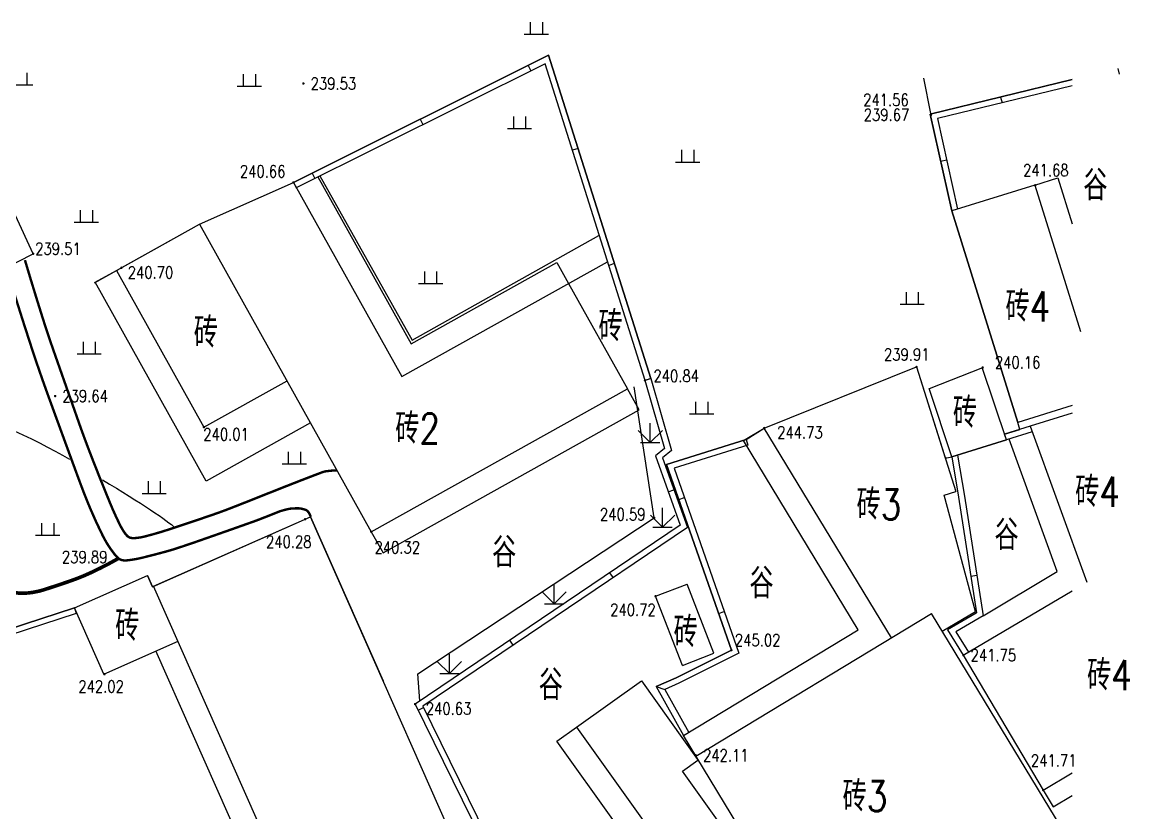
# Model space of a CAD drawing. Extents: x 453486 to 453811, y 3475287 to 3475420.
# Drawn here: x 453612.7 to 453658.57, y 3475387.17 to 3475419.94 of the extents above; entities that cross this region are included whole.
import ezdxf
from ezdxf.enums import TextEntityAlignment as Align

# ---------------------------------------------------------------- set-up
doc = ezdxf.new("R2010")
doc.units = 0
doc.header["$MEASUREMENT"] = 0
doc.layers.add('DX', color=9, linetype='Continuous')
doc.layers.add('GCD', color=9, linetype='Continuous')
doc.styles.add('HZ', font='rs.shx', dxfattribs={"width": 0.8, "bigfont": 'hztxt.shx'})

# ---------------------------------------------------------------- blocks, each defined once
blk = doc.blocks.new('GC200')
at = {"linetype": 'Continuous', "const_width": 0.2, "flags": 128}
blk.add_lwpolyline([(-0.1, 0, 1), (0.1, 0, 1)], format="xyb", close=True, dxfattribs=at)
blk = doc.blocks.new('gc124')
for p, q in [((-1, 1), (0, 0)), ((0, 0), (0, 1.6)), ((0, 0), (1, 1)), ((-0.8, 0), (0.8, 0))]:
    blk.add_line(p, q)
blk = doc.blocks.new('gc119')
for p, q in [((-0.5, 1), (-0.5, 0)), ((0.5, 1), (0.5, 0)), ((-1, 0), (1, 0))]:
    blk.add_line(p, q)

msp = doc.modelspace()

# ---------------------------------------------------------------- linework, layer by layer
at = {"layer": 'DX', "linetype": 'Continuous'}
for p, q in [((453633.6575934202, 3475418.150256309), (453633.7691936326, 3475417.926548033)), ((453633.6575934202, 3475418.150256309), (453633.7691936326, 3475417.926548033)), ((453658.075, 3475418.024), (453658.1342983383, 3475417.781134385)), ((453658.075, 3475418.024), (453658.1342983383, 3475417.781134385)), ((453653.2176876947, 3475416.838033235), (453653.276986033, 3475416.59516762)), ((453653.2176876947, 3475416.838033235), (453653.276986033, 3475416.59516762)), ((453629.1834279075, 3475415.918252061), (453629.2950281199, 3475415.694543785)), ((453629.1834279075, 3475415.918252061), (453629.2950281199, 3475415.694543785)), ((453635.7232276209, 3475414.704703887), (453635.4848138379, 3475414.629478438)), ((453635.7232276209, 3475414.704703887), (453635.4848138379, 3475414.629478438)), ((453650.7394003358, 3475414.174577983), (453650.983384735, 3475414.229090486)), ((453650.7394003358, 3475414.174577983), (453650.983384735, 3475414.229090486)), ((453624.7092623949, 3475413.686247812), (453624.8208626073, 3475413.462539536)), ((453624.7092623949, 3475413.686247812), (453624.8208626073, 3475413.462539536)), ((453623.931, 3475413.298), (453624.0426002124, 3475413.074291724)), ((453623.931, 3475413.298), (453624.0426002124, 3475413.074291724)), ((453637.227736584, 3475409.936428225), (453636.9893228009, 3475409.861202777)), ((453637.227736584, 3475409.936428225), (453636.9893228009, 3475409.861202777)), ((453638.492, 3475405.099), (453638.732245547, 3475405.168152564)), ((453638.492, 3475405.099), (453638.732245547, 3475405.168152564)), ((453638.732245547, 3475405.168152564), (453638.4938317639, 3475405.092927116)), ((453638.732245547, 3475405.168152564), (453638.4938317639, 3475405.092927116)), ((453642.6766486807, 3475402.649530466), (453642.7517001827, 3475402.411061869)), ((453642.6766486807, 3475402.649530466), (453642.7517001827, 3475402.411061869)), ((453639.4551938304, 3475400.482100618), (453639.6907181719, 3475400.565935482)), ((453639.4551938304, 3475400.482100618), (453639.6907181719, 3475400.565935482)), ((453639.8893153348, 3475400.154487194), (453640.1253209997, 3475400.236957347)), ((453639.8893153348, 3475400.154487194), (453640.1253209997, 3475400.236957347)), ((453637.0286526884, 3475397.120310085), (453637.1685102048, 3475396.913090696)), ((453637.0286526884, 3475397.120310085), (453637.1685102048, 3475396.913090696)), ((453651.9846230501, 3475396.985469163), (453652.2317161633, 3475397.023482232)), ((453651.9846230501, 3475396.985469163), (453652.2317161633, 3475397.023482232)), ((453614.8635285585, 3475395.668199344), (453614.9411353261, 3475395.430550044)), ((453614.8635285585, 3475395.668199344), (453614.9411353261, 3475395.430550044)), ((453641.5387183966, 3475395.434373897), (453641.7747240615, 3475395.51684405)), ((453641.5387183966, 3475395.434373897), (453641.7747240615, 3475395.51684405)), ((453632.8842649107, 3475394.323159758), (453633.024122427, 3475394.11594037)), ((453632.8842649107, 3475394.323159758), (453633.024122427, 3475394.11594037)), ((453651.6702394737, 3475393.705868308), (453651.8834541868, 3475393.836403691)), ((453651.6702394737, 3475393.705868308), (453651.8834541868, 3475393.836403691)), ((453638.9572927663, 3475392.406390773), (453639.309228017, 3475392.288746228)), ((453638.9572927663, 3475392.406390773), (453639.309228017, 3475392.288746228)), ((453629.093710603, 3475391.431614408), (453629.3182005035, 3475391.541633881)), ((453629.093710603, 3475391.431614408), (453629.3182005035, 3475391.541633881)), ((453640.0857520591, 3475390.384101467), (453640.304063443, 3475390.505921579)), ((453640.0857520591, 3475390.384101467), (453640.304063443, 3475390.505921579))]:
    msp.add_line(p, q, dxfattribs=at)
at = {"layer": 'DX', "linetype": 'Continuous', "flags": 128}
for points in [[(453620.0462830077, 3475411.567587454), (453623.931, 3475413.298), (453634.503, 3475418.572), (453638.732245547, 3475405.168152564), (453639.5895385037, 3475402.189798585)], [(453620.0462830077, 3475411.567587454), (453623.931, 3475413.298), (453634.503, 3475418.572), (453638.732245547, 3475405.168152564), (453639.5895385037, 3475402.189798585)], [(453638.732245547, 3475405.168152564), (453634.503, 3475418.572), (453623.931, 3475413.298)], [(453638.732245547, 3475405.168152564), (453634.503, 3475418.572), (453623.931, 3475413.298)], [(453638.4938317639, 3475405.092927116), (453634.3526658064, 3475418.217621836), (453624.0426002124, 3475413.074291724)], [(453638.4938317639, 3475405.092927116), (453634.3526658064, 3475418.217621836), (453624.0426002124, 3475413.074291724)], [(453656.1838145862, 3475417.56224607), (453650.3033003116, 3475416.126453176), (453651.198, 3475412.122)], [(453656.1838145862, 3475417.56224607), (453650.3033003116, 3475416.126453176), (453651.198, 3475412.122)], [(453656.1838145861, 3475417.304902107), (453650.6007359085, 3475415.941731418), (453651.4375285316, 3475412.196455857)], [(453656.1838145861, 3475417.304902107), (453650.6007359085, 3475415.941731418), (453651.4375285316, 3475412.196455857)], [(453603.8694904858, 3475410.874270628), (453604.1103875749, 3475410.438473856), (453606.984, 3475411.825), (453608.636, 3475408.027), (453613.1595053882, 3475410.345863923), (453610.386, 3475416.34)], [(453603.8694904858, 3475410.874270628), (453604.1103875749, 3475410.438473856), (453606.984, 3475411.825), (453608.636, 3475408.027), (453613.1595053882, 3475410.345863923), (453610.386, 3475416.34)], [(453624.9487441793, 3475413.526335168), (453628.8050965254, 3475406.615652733), (453634.8402497582, 3475409.983435516), (453635.3275414651, 3475409.110196263)], [(453624.9487441793, 3475413.526335168), (453628.8050965254, 3475406.615652733), (453634.8402497582, 3475409.983435516), (453635.3275414651, 3475409.110196263)], [(453625.02662341, 3475413.576374903), (453628.8562160067, 3475406.767084708), (453636.5781885029, 3475411.105193064)], [(453625.02662341, 3475413.576374903), (453628.8562160067, 3475406.767084708), (453636.5781885029, 3475411.105193064)], [(453654.6357453711, 3475413.190600376), (453655.5906746408, 3475413.487433814), (453656.1838145862, 3475411.579270437)], [(453654.6357453711, 3475413.190600376), (453655.5906746408, 3475413.487433814), (453656.1838145862, 3475411.579270437)], [(453623.931, 3475413.298), (453628.4191489796, 3475405.255121773)], [(453623.931, 3475413.298), (453628.4191489796, 3475405.255121773)], [(453654.6357453711, 3475413.190600376), (453651.198, 3475412.122)], [(453654.6357453711, 3475413.190600376), (453651.198, 3475412.122)], [(453654.6357453711, 3475413.190600376), (453656.5230943565, 3475407.118896319)], [(453654.6357453711, 3475413.190600376), (453656.5230943565, 3475407.118896319)], [(453651.198, 3475412.122), (453653.9256653452, 3475403.346952634)], [(453651.198, 3475412.122), (453653.9256653452, 3475403.346952634)], [(453615.6959085132, 3475409.142867156), (453620.0462830078, 3475411.567587454)], [(453615.6959085132, 3475409.142867156), (453620.0462830078, 3475411.567587454)], [(453620.0462830078, 3475411.567587454), (453627.157, 3475398.825)], [(453620.0462830078, 3475411.567587454), (453627.157, 3475398.825)], [(453628.4191489796, 3475405.255121773), (453636.942020167, 3475410.011120128)], [(453628.4191489796, 3475405.255121773), (453636.942020167, 3475410.011120128)], [(453624.6428583838, 3475403.330406339), (453620.3273441613, 3475400.922229788), (453615.7307687851, 3475409.159410902), (453616.6040080378, 3475409.646702609)], [(453624.6428583838, 3475403.330406339), (453620.3273441613, 3475400.922229788), (453615.7307687851, 3475409.159410902), (453616.6040080378, 3475409.646702609)], [(453635.327541465, 3475409.110196263), (453637.764, 3475404.744)], [(453635.327541465, 3475409.110196263), (453637.764, 3475404.744)], [(453643.432, 3475403.121), (453649.733, 3475405.651)], [(453643.432, 3475403.121), (453649.733, 3475405.651)], [(453649.733, 3475405.651), (453651.3626221393, 3475400.491535834)], [(453649.733, 3475405.651), (453651.3626221393, 3475400.491535834)], [(453638.492, 3475405.099), (453639.304, 3475402.278), (453638.927, 3475401.966), (453639.95, 3475399.092), (453628.971, 3475391.682), (453631.69, 3475386.134)], [(453638.492, 3475405.099), (453639.304, 3475402.278), (453638.927, 3475401.966), (453639.95, 3475399.092), (453628.971, 3475391.682), (453631.69, 3475386.134)], [(453629.1676571562, 3475391.814728803), (453629.081, 3475392.935), (453638.874, 3475399.399), (453638.0459493225, 3475404.824990097)], [(453629.1676571562, 3475391.814728803), (453629.081, 3475392.935), (453638.874, 3475399.399), (453638.0459493225, 3475404.824990097)], [(453638.732245547, 3475405.168152564), (453639.5895385037, 3475402.189798585), (453639.2212070605, 3475401.884972563), (453640.250526135, 3475398.993219856), (453629.2912843293, 3475391.596555152), (453631.9144899005, 3475386.244019473)], [(453638.732245547, 3475405.168152564), (453639.5895385037, 3475402.189798585), (453639.2212070605, 3475401.884972563), (453640.250526135, 3475398.993219856), (453629.2912843293, 3475391.596555152), (453631.9144899005, 3475386.244019473)], [(453651.1976145782, 3475401.922997237), (453650.256, 3475404.754)], [(453651.1976145782, 3475401.922997237), (453650.256, 3475404.754)], [(453627.157, 3475398.825), (453637.764, 3475404.744)], [(453627.157, 3475398.825), (453627.644291707, 3475397.951760747), (453638.251291707, 3475403.870760747), (453637.764, 3475404.744)], [(453627.157, 3475398.825), (453637.764, 3475404.744)], [(453627.157, 3475398.825), (453627.644291707, 3475397.951760747), (453638.251291707, 3475403.870760747), (453637.764, 3475404.744)], [(453656.1838145861, 3475404.048883367), (453653.9256653452, 3475403.346952634)], [(453656.1838145861, 3475404.048883367), (453653.9256653452, 3475403.346952634)], [(453656.1838145862, 3475403.734723974), (453654.4379720373, 3475403.192040382)], [(453656.1838145862, 3475403.734723974), (453654.4379720373, 3475403.192040382)], [(453612.3702441243, 3475403.009683739), (453612.7336729938, 3475402.840903981), (453613.0851770828, 3475402.672078638), (453613.4247563912, 3475402.503207711), (453613.7524109191, 3475402.3342912), (453614.0681406665, 3475402.165329104), (453614.3719456333, 3475401.996321424), (453614.6638258196, 3475401.82726816)], [(453612.3702441243, 3475403.009683739), (453612.7336729938, 3475402.840903981), (453613.0851770828, 3475402.672078638), (453613.4247563912, 3475402.503207711), (453613.7524109191, 3475402.3342912), (453614.0681406665, 3475402.165329104), (453614.3719456333, 3475401.996321424), (453614.6638258196, 3475401.82726816)], [(453639.788, 3475392.774), (453642.07, 3475393.914), (453639.38, 3475401.612), (453642.6766486807, 3475402.649530466), (453643.432, 3475403.121)], [(453639.788, 3475392.774), (453642.07, 3475393.914), (453639.38, 3475401.612), (453642.6766486807, 3475402.649530466), (453643.432, 3475403.121)], [(453640.0857520591, 3475390.384101467), (453647.3213560388, 3475394.76313616), (453642.5764784565, 3475402.603232785), (453643.432, 3475403.121)], [(453640.0857520591, 3475390.384101467), (453647.3213560388, 3475394.76313616), (453642.5764784565, 3475402.603232785), (453643.432, 3475403.121)], [(453654.4379720374, 3475403.192040382), (453653.3827051005, 3475402.864017645)], [(453654.4379720374, 3475403.192040382), (453653.3827051005, 3475402.864017645)], [(453654.523629898, 3475402.956867067), (453653.45691346, 3475402.625285328)], [(453654.523629898, 3475402.956867067), (453653.45691346, 3475402.625285328)], [(453654.4379720374, 3475403.192040382), (453656.7884125172, 3475396.73891538)], [(453654.4379720374, 3475403.192040382), (453656.7884125172, 3475396.73891538)], [(453653.45691346, 3475402.625285328), (453651.1929054924, 3475401.921533449)], [(453653.45691346, 3475402.625285328), (453651.1929054924, 3475401.921533449)], [(453652.4919659024, 3475395.331803025), (453655.5648585799, 3475397.176235275), (453653.5676030326, 3475402.659692448)], [(453652.4919659024, 3475395.331803025), (453655.5648585799, 3475397.176235275), (453653.5676030326, 3475402.659692448)], [(453642.7517001827, 3475402.411061869), (453639.7010957085, 3475401.450967121), (453642.3786062383, 3475393.788708363), (453639.88916817, 3475392.5453846)], [(453642.7517001827, 3475402.411061869), (453639.7010957085, 3475401.450967121), (453642.3786062383, 3475393.788708363), (453639.88916817, 3475392.5453846)], [(453651.4384651931, 3475401.997864055), (453651.7285676391, 3475400.294055719), (453652.4919659024, 3475395.331803025), (453652.3291245158, 3475395.236906358), (453651.371123552, 3475394.67323756), (453651.8834541868, 3475393.836403691)], [(453651.4384651931, 3475401.997864055), (453651.7285676391, 3475400.294055719), (453652.4919659024, 3475395.331803025), (453652.3291245158, 3475395.236906358), (453651.371123552, 3475394.67323756), (453651.8834541868, 3475393.836403691)], [(453651.1976145782, 3475401.922997237), (453651.4817787386, 3475400.254065202), (453652.2189837359, 3475395.462074363), (453652.2027975607, 3475395.452641785), (453651.0250651012, 3475394.759687326), (453651.6702394737, 3475393.705868308)], [(453651.1976145782, 3475401.922997237), (453651.4817787386, 3475400.254065202), (453652.2189837359, 3475395.462074363), (453652.2027975607, 3475395.452641785), (453651.0250651012, 3475394.759687326), (453651.6702394737, 3475393.705868308)], [(453616.0228683863, 3475400.976976623), (453616.3203438821, 3475400.797811245), (453616.6039516251, 3475400.625363103), (453616.8736916152, 3475400.459632197), (453617.1295638524, 3475400.300618527), (453617.3715683369, 3475400.148322093), (453617.5997050685, 3475400.002742895), (453617.8139740472, 3475399.863880933), (453618.0143752731, 3475399.731736206), (453618.1996470804, 3475399.607310534), (453618.3685278032, 3475399.491605731), (453618.5210174415, 3475399.384621798), (453618.6571159954, 3475399.286358736), (453618.7768234649, 3475399.196816543), (453618.8801398499, 3475399.11599522), (453618.9670651504, 3475399.043894768), (453619.0375993666, 3475398.980515186)], [(453616.0228683863, 3475400.976976623), (453616.3203438821, 3475400.797811245), (453616.6039516251, 3475400.625363103), (453616.8736916152, 3475400.459632197), (453617.1295638524, 3475400.300618527), (453617.3715683369, 3475400.148322093), (453617.5997050685, 3475400.002742895), (453617.8139740472, 3475399.863880933), (453618.0143752731, 3475399.731736206), (453618.1996470804, 3475399.607310534), (453618.3685278032, 3475399.491605731), (453618.5210174415, 3475399.384621798), (453618.6571159954, 3475399.286358736), (453618.7768234649, 3475399.196816543), (453618.8801398499, 3475399.11599522), (453618.9670651504, 3475399.043894768), (453619.0375993666, 3475398.980515186)], [(453652.1792493231, 3475395.518632162), (453650.8766697922, 3475400.338047278)], [(453652.1792493231, 3475395.518632162), (453650.8766697922, 3475400.338047278)], [(453617.8880000001, 3475397.006), (453617.8880000001, 3475397.006), (453618.0929283808, 3475396.542702249), (453624.6482524318, 3475399.442288833), (453627.655864815, 3475392.64274234)], [(453617.8880000001, 3475397.006), (453617.8880000001, 3475397.006), (453618.0929283808, 3475396.542702249), (453624.6482524318, 3475399.442288833), (453627.655864815, 3475392.64274234)], [(453635.304, 3475375.352), (453624.6482524318, 3475399.442288833)], [(453635.304, 3475375.352), (453624.6482524318, 3475399.442288833)], [(453590.9839593234, 3475388.007832255), (453592.0927520346, 3475388.11498453), (453592.4436832764, 3475390.746553213), (453594.2694462004, 3475390.812658034), (453594.2390003748, 3475392.658633772), (453602.6809712945, 3475395.482984374), (453603.8250093407, 3475392.063459934), (453614.8635285585, 3475395.668199344), (453617.8880000001, 3475397.006)], [(453590.9839593234, 3475388.007832255), (453592.0927520346, 3475388.11498453), (453592.4436832764, 3475390.746553213), (453594.2694462004, 3475390.812658034), (453594.2390003748, 3475392.658633772), (453602.6809712945, 3475395.482984374), (453603.8250093407, 3475392.063459934), (453614.8635285585, 3475395.668199344), (453617.8880000001, 3475397.006)], [(453641.3473501104, 3475393.784024791), (453640.2353522324, 3475396.652553326)], [(453641.3473501104, 3475393.784024791), (453640.2353522324, 3475396.652553326)], [(453651.6702394737, 3475393.705868308), (453656.1838145861, 3475396.380628552)], [(453651.6702394737, 3475393.705868308), (453656.1838145861, 3475396.380628552)], [(453614.8635285585, 3475395.668199344), (453603.8250093407, 3475392.063459934)], [(453614.8635285585, 3475395.668199344), (453603.8250093407, 3475392.063459934)], [(453614.9411353261, 3475395.430550044), (453603.8939226161, 3475391.822971687)], [(453614.9411353261, 3475395.430550044), (453603.8939226161, 3475391.822971687)], [(453655.723, 3475386.573), (453650.3605192738, 3475395.433579923)], [(453655.723, 3475386.573), (453650.3605192738, 3475395.433579923)], [(453650.8027302126, 3475394.70290217), (453652.1792493231, 3475395.518632162)], [(453650.8027302126, 3475394.70290217), (453652.1792493231, 3475395.518632162)], [(453651.6702394737, 3475393.705868308), (453654.984, 3475388.114)], [(453651.6702394737, 3475393.705868308), (453654.984, 3475388.114)], [(453638.346, 3475392.641), (453640.666238091, 3475389.382703635)], [(453638.346, 3475392.641), (453640.666238091, 3475389.382703635)], [(453639.788, 3475392.774), (453638.9572927663, 3475392.406390773), (453640.0857520591, 3475390.384101467)], [(453638.9572927663, 3475392.406390773), (453639.788, 3475392.774)], [(453639.788, 3475392.774), (453638.9572927663, 3475392.406390773), (453640.0857520591, 3475390.384101467)], [(453638.9572927663, 3475392.406390773), (453639.788, 3475392.774)], [(453639.88916817, 3475392.5453846), (453639.309228017, 3475392.288746228), (453640.304063443, 3475390.505921579)], [(453639.88916817, 3475392.5453846), (453639.309228017, 3475392.288746228), (453640.304063443, 3475390.505921579)], [(453633.4220725439, 3475384.097068435), (453637.2245944315, 3475386.796249817), (453634.8402597111, 3475390.144556692), (453635.651, 3475390.73)], [(453633.4220725439, 3475384.097068435), (453637.2245944315, 3475386.796249817), (453634.8402597111, 3475390.144556692), (453635.651, 3475390.73)], [(453645.966, 3475380.668), (453640.0857520591, 3475390.384101467)], [(453645.966, 3475380.668), (453640.0857520591, 3475390.384101467)], [(453646.417, 3475379.965), (453640.0524943597, 3475388.902636906)], [(453646.417, 3475379.965), (453640.0524943597, 3475388.902636906)], [(453654.984, 3475388.114), (453655.3918474494, 3475387.425770055), (453656.1838145862, 3475387.895092523)], [(453654.984, 3475388.114), (453655.3918474494, 3475387.425770055), (453656.1838145862, 3475387.895092523)]]:
    msp.add_lwpolyline(points, dxfattribs=at)
for points, elevation in [([(453650.0240024257, 3475417.615458673), (453650.3216362916, 3475416.151654582)], 239.517), ([(453650.0240024257, 3475417.615458673), (453650.3216362916, 3475416.151654582)], 239.517), ([(453620.0462830077, 3475411.567587454), (453623.931, 3475413.298)], 240.701), ([(453620.0462830077, 3475411.567587454), (453623.931, 3475413.298)], 240.701), ([(453616.6040080378, 3475409.646702609), (453620.0462830077, 3475411.567587454)], 240.701), ([(453616.6040080378, 3475409.646702609), (453620.0462830077, 3475411.567587454)], 240.701), ([(453616.6040080377, 3475409.646702609), (453620.226, 3475403.156)], 240.011), ([(453616.6040080377, 3475409.646702609), (453620.226, 3475403.156)], 240.011), ([(453643.432, 3475403.121), (453649.733, 3475405.651)], 244.727), ([(453643.432, 3475403.121), (453649.733, 3475405.651)], 244.727), ([(453650.2720433004, 3475404.760323373), (453652.476, 3475405.629)], 240.173), ([(453650.2720433004, 3475404.760323373), (453652.476, 3475405.629)], 240.173), ([(453653.4569134601, 3475402.625285328), (453652.4599566996, 3475405.622676627)], -0.009000000000014552), ([(453653.4569134601, 3475402.625285328), (453652.4599566996, 3475405.622676627)], -0.009000000000014552), ([(453620.226, 3475403.156), (453623.6682749699, 3475405.076884844)], 240.011), ([(453620.226, 3475403.156), (453623.6682749699, 3475405.076884844)], 240.011), ([(453648.6946447971, 3475394.425381831), (453643.432, 3475403.121)], 244.727), ([(453648.6946447971, 3475394.425381831), (453643.432, 3475403.121)], 244.727), ([(453642.6766486807, 3475402.649530466), (453639.38, 3475401.612), (453642.07, 3475393.914), (453639.788, 3475392.774)], 244.152), ([(453642.6766486807, 3475402.649530466), (453639.38, 3475401.612), (453642.07, 3475393.914), (453639.788, 3475392.774)], 244.152), ([(453650.8766697922, 3475400.338047278), (453651.3626221393, 3475400.491535834)], 484.64), ([(453650.8766697922, 3475400.338047278), (453651.3626221393, 3475400.491535834)], 484.64), ([(453618.1462524319, 3475396.566288833), (453624.6482524319, 3475399.442288833)], 482.095), ([(453618.1462524319, 3475396.566288833), (453624.6482524319, 3475399.442288833)], 482.095), ([(453614.8635285583, 3475395.668199344), (453617.8880000001, 3475397.006)], 723.239), ([(453614.8635285583, 3475395.668199344), (453617.8880000001, 3475397.006)], 723.239), ([(453618.0929283808, 3475396.542702249), (453617.8879999999, 3475397.006)], 0.8689999999999714), ([(453618.0929283808, 3475396.542702249), (453617.8879999999, 3475397.006)], 0.8689999999999714), ([(453624.6542535921, 3475381.853137393), (453618.1462524318, 3475396.566288833)], 241.82), ([(453624.6542535921, 3475381.853137393), (453618.1462524318, 3475396.566288833)], 241.82), ([(453638.930002122, 3475396.146528534), (453640.2353522324, 3475396.652553326)], 243.894), ([(453638.930002122, 3475396.146528534), (453640.2353522324, 3475396.652553326)], 243.894), ([(453640.042, 3475393.278), (453638.930002122, 3475396.146528534)], 243.894), ([(453640.042, 3475393.278), (453638.930002122, 3475396.146528534)], 243.894), ([(453616.0770873239, 3475392.924611342), (453614.8635285585, 3475395.668199344)], 0.8459999999999752), ([(453616.0770873239, 3475392.924611342), (453614.8635285585, 3475395.668199344)], 0.8459999999999752), ([(453640.6035192738, 3475389.528579923), (453650.3605192738, 3475395.433579923)], 244.698), ([(453640.6035192738, 3475389.528579923), (453650.3605192738, 3475395.433579923)], 244.698), ([(453616.0770873239, 3475392.924611342), (453619.1548828164, 3475394.285998582)], 0.8459999999999752), ([(453616.0770873239, 3475392.924611342), (453619.1548828164, 3475394.285998582)], 0.8459999999999752), ([(453623.6591422003, 3475384.10286419), (453622.7446128663, 3475383.698344602), (453618.2403534824, 3475393.881478994)], 241.707), ([(453623.6591422003, 3475384.10286419), (453622.7446128663, 3475383.698344602), (453618.2403534824, 3475393.881478994)], 241.707), ([(453640.042, 3475393.278), (453641.3473501104, 3475393.784024791)], 243.894), ([(453640.042, 3475393.278), (453641.3473501104, 3475393.784024791)], 243.894), ([(453635.6548338024, 3475390.724616215), (453638.346, 3475392.641)], 485.766), ([(453635.6548338024, 3475390.724616215), (453638.346, 3475392.641)], 485.766), ([(453635.6548338024, 3475390.724616215), (453638.6192280455, 3475386.561735248)], 485.766), ([(453635.6548338024, 3475390.724616215), (453638.6192280455, 3475386.561735248)], 485.766), ([(453640.0524943598, 3475388.902636906), (453640.6865645505, 3475389.35415931)], 241.543), ([(453640.0524943598, 3475388.902636906), (453640.6865645505, 3475389.35415931)], 241.543), ([(453654.984, 3475388.114), (453656.1838145861, 3475388.825014279)], 241.713), ([(453654.984, 3475388.114), (453656.1838145861, 3475388.825014279)], 241.713)]:
    msp.add_lwpolyline(points, dxfattribs=dict(at, elevation=elevation))
at = {"layer": 'DX', "linetype": 'Continuous'}
msp.add_lwpolyline([(453649.733, 3475405.651), (453650.9231108816, 3475401.883050179), (453650.9873663698, 3475401.883268821), (453651.1976145782, 3475401.922997237), (453653.4569134601, 3475402.625285328), (453653.3827051005, 3475402.864017645), (453654.017830093, 3475403.061442042), (453653.9256653452, 3475403.346952634), (453651.198, 3475412.122), (453650.3033003116, 3475416.126453176), (453656.1838145862, 3475417.56224607)], dxfattribs=at)
msp.add_lwpolyline([(453649.733, 3475405.651), (453650.9231108816, 3475401.883050179), (453650.9873663698, 3475401.883268821), (453651.1976145782, 3475401.922997237), (453653.4569134601, 3475402.625285328), (453653.3827051005, 3475402.864017645), (453654.017830093, 3475403.061442042), (453653.9256653452, 3475403.346952634), (453651.198, 3475412.122), (453650.3033003116, 3475416.126453176), (453656.1838145862, 3475417.56224607)], dxfattribs=at)
at = {"layer": 'DX', "linetype": 'Continuous', "flags": 128}
for points in [[(453625.7277869054, 3475401.368563087, 0.1, 0.1, 0.02121108234083711), (453625.2891478613, 3475401.32895627, 0.1, 0.1, 0.05750774292972737), (453625.1311970784, 3475401.289069478, 0.1, 0.09999999999999999, 0.001007108308926501), (453624.5229300261, 3475401.05715397, 0.09999999999999999, 0.1, 0.001625491316111481), (453624.1468267095, 3475400.91148338, 0.1, 0.1, 0.00199519288192808), (453622.5831255365, 3475400.292779078, 0.1, 0.1, -0.00243381566772486), (453621.3008235544, 3475399.786715938, 0.1, 0.1, -0.009699933040188067), (453620.6276013106, 3475399.539733402, 0.1, 0.1, -0.003596848245031088), (453618.7951446551, 3475398.922234538, 0.1, 0.1, -0.01756030524359921), (453617.754922241, 3475398.620051562, 0.1, 0.1, -0.04754358535990255), (453617.3587078347, 3475398.559121793, 0.1, 0.09999999999999999, -0.05137454516477807), (453617.2142624985, 3475398.565639244, 0.09999999999999999, 0.1, -0.08358678422043563), (453617.1293859216, 3475398.593252546, 0.1, 0.1, -0.07233262665083279), (453617.0568211544, 3475398.645687955, 0.1, 0.1, -0.04511182828204219), (453616.9634962416, 3475398.754158153, 0.1, 0.1, -0.04063620559170044), (453616.7426300654, 3475399.123375548, 0.1, 0.1, -0.01730680409885285), (453616.3282714529, 3475400.043179844, 0.1, 0.1, -0.003858157713107459), (453615.6286046021, 3475401.79019396, 0.1, 0.1, -0.005939105796768217), (453615.196402036, 3475402.93379883, 0.1, 0.09999999999999999, -0.002741414072782722), (453615.0881477147, 3475403.236002207, 0.09999999999999999, 0.1, -0.000263217735283138), (453613.9796202579, 3475406.390147737, 0.1, 0.1, -0.008005120169356898), (453613.5560811795, 3475407.662121788, 0.1, 0.1, -0.004245868101362195), (453612.8165713212, 3475410.079022161, 0.1, 0.1, 0)], [(453625.7277869054, 3475401.368563087, 0.1, 0.1, 0.02121108234083711), (453625.2891478613, 3475401.32895627, 0.1, 0.1, 0.05750774292972737), (453625.1311970784, 3475401.289069478, 0.1, 0.09999999999999999, 0.001007108308926501), (453624.5229300261, 3475401.05715397, 0.09999999999999999, 0.1, 0.001625491316111481), (453624.1468267095, 3475400.91148338, 0.1, 0.1, 0.00199519288192808), (453622.5831255365, 3475400.292779078, 0.1, 0.1, -0.00243381566772486), (453621.3008235544, 3475399.786715938, 0.1, 0.1, -0.009699933040188067), (453620.6276013106, 3475399.539733402, 0.1, 0.1, -0.003596848245031088), (453618.7951446551, 3475398.922234538, 0.1, 0.1, -0.01756030524359921), (453617.754922241, 3475398.620051562, 0.1, 0.1, -0.04754358535990255), (453617.3587078347, 3475398.559121793, 0.1, 0.09999999999999999, -0.05137454516477807), (453617.2142624985, 3475398.565639244, 0.09999999999999999, 0.1, -0.08358678422043563), (453617.1293859216, 3475398.593252546, 0.1, 0.1, -0.07233262665083279), (453617.0568211544, 3475398.645687955, 0.1, 0.1, -0.04511182828204219), (453616.9634962416, 3475398.754158153, 0.1, 0.1, -0.04063620559170044), (453616.7426300654, 3475399.123375548, 0.1, 0.1, -0.01730680409885285), (453616.3282714529, 3475400.043179844, 0.1, 0.1, -0.003858157713107459), (453615.6286046021, 3475401.79019396, 0.1, 0.1, -0.005939105796768217), (453615.196402036, 3475402.93379883, 0.1, 0.09999999999999999, -0.002741414072782722), (453615.0881477147, 3475403.236002207, 0.09999999999999999, 0.1, -0.000263217735283138), (453613.9796202579, 3475406.390147737, 0.1, 0.1, -0.008005120169356898), (453613.5560811795, 3475407.662121788, 0.1, 0.1, -0.004245868101362195), (453612.8165713212, 3475410.079022161, 0.1, 0.1, 0)], [(453623.2454662226, 3475399.618039141, 0.1, 0.09999999999999999, -0.002025627062912602), (453622.516692102, 3475399.330999859, 0.09999999999999999, 0.1, -0.007203079327770773), (453622.3102838837, 3475399.25407215, 0.1, 0.1, -0.001703491085060045), (453619.8357744813, 3475398.381705016, 0.1, 0.1, -0.005695977354403309), (453619.0919232764, 3475398.131779579, 0.1, 0.1, -0.01172853181675808), (453618.6239953041, 3475397.99250539, 0.1, 0.1, -0.005836297047155062), (453617.6745031175, 3475397.745846285, 0.1, 0.1, -0.03691656641110416), (453617.0199568588, 3475397.634371531, 0.1, 0.1, -0.107602277962036), (453616.7914763509, 3475397.661803211, 0.1, 0.1, -0.09645246254491925), (453616.6927281152, 3475397.719155785, 0.1, 0.1, -0.04438201039206267), (453616.5223568499, 3475397.897120889, 0.1, 0.1, -0.05339946264063714), (453616.0442734305, 3475398.645964375, 0.1, 0.1, -0.02399000152011394), (453615.2513950666, 3475400.452748878, 0.1, 0.1, -0.003371688112695407), (453614.9954140484, 3475401.135272115, 0.1, 0.1, -0.0006965077689669758), (453613.7831852178, 3475404.449200354, 0.1, 0.1, -0.008293645432441484), (453613.0962468199, 3475406.437194921, 0.1, 0.1, -0.005081640652646279), (453612.0623358907, 3475409.710447128, 0.1, 0.1, 0)], [(453623.2454662226, 3475399.618039141, 0.1, 0.09999999999999999, -0.002025627062912602), (453622.516692102, 3475399.330999859, 0.09999999999999999, 0.1, -0.007203079327770773), (453622.3102838837, 3475399.25407215, 0.1, 0.1, -0.001703491085060045), (453619.8357744813, 3475398.381705016, 0.1, 0.1, -0.005695977354403309), (453619.0919232764, 3475398.131779579, 0.1, 0.1, -0.01172853181675808), (453618.6239953041, 3475397.99250539, 0.1, 0.1, -0.005836297047155062), (453617.6745031175, 3475397.745846285, 0.1, 0.1, -0.03691656641110416), (453617.0199568588, 3475397.634371531, 0.1, 0.1, -0.107602277962036), (453616.7914763509, 3475397.661803211, 0.1, 0.1, -0.09645246254491925), (453616.6927281152, 3475397.719155785, 0.1, 0.1, -0.04438201039206267), (453616.5223568499, 3475397.897120889, 0.1, 0.1, -0.05339946264063714), (453616.0442734305, 3475398.645964375, 0.1, 0.1, -0.02399000152011394), (453615.2513950666, 3475400.452748878, 0.1, 0.1, -0.003371688112695407), (453614.9954140484, 3475401.135272115, 0.1, 0.1, -0.0006965077689669758), (453613.7831852178, 3475404.449200354, 0.1, 0.1, -0.008293645432441484), (453613.0962468199, 3475406.437194921, 0.1, 0.1, -0.005081640652646279), (453612.0623358907, 3475409.710447128, 0.1, 0.1, 0)], [(453624.6482524318, 3475399.442288833, 0.1, 0.1, 0.1039255519053908), (453624.5429765834, 3475399.650070139, 0.1, 0.1, 0.1512804490881127), (453624.4088241089, 3475399.740757552, 0.1, 0.1, 0.0253997207676502), (453624.2416149825, 3475399.78227337, 0.1, 0.1, 0.04457759565561961), (453624.1438429067, 3475399.792427177, 0.1, 0.1, 0.01974063148259178), (453623.879369989, 3475399.785789765, 0.1, 0.1, 0.0354189288045392), (453623.7331431818, 3475399.765872358, 0.1, 0.09999999999999999, 0.01200927143821448), (453623.6190264076, 3475399.739128411, 0.09999999999999999, 0.1, 0.00679705509123789), (453623.419339811, 3475399.684333442, 0.1, 0.1, 0.02071726035282957), (453623.3617417961, 3475399.665064657, 0.1, 0.1, 0.01002880813269294), (453623.2454662226, 3475399.618039141, 0.1, 0.1, 0)], [(453624.6482524318, 3475399.442288833, 0.1, 0.1, 0.1039255519053908), (453624.5429765834, 3475399.650070139, 0.1, 0.1, 0.1512804490881127), (453624.4088241089, 3475399.740757552, 0.1, 0.1, 0.0253997207676502), (453624.2416149825, 3475399.78227337, 0.1, 0.1, 0.04457759565561961), (453624.1438429067, 3475399.792427177, 0.1, 0.1, 0.01974063148259178), (453623.879369989, 3475399.785789765, 0.1, 0.1, 0.0354189288045392), (453623.7331431818, 3475399.765872358, 0.1, 0.09999999999999999, 0.01200927143821448), (453623.6190264076, 3475399.739128411, 0.09999999999999999, 0.1, 0.00679705509123789), (453623.419339811, 3475399.684333442, 0.1, 0.1, 0.02071726035282957), (453623.3617417961, 3475399.665064657, 0.1, 0.1, 0.01002880813269294), (453623.2454662226, 3475399.618039141, 0.1, 0.1, 0)]]:
    msp.add_lwpolyline(points, format="xyseb", dxfattribs=at)
at = {"layer": 'DX', "linetype": 'Continuous', "const_width": 0.15}
msp.add_lwpolyline([(453616.6927281152, 3475397.719155785, -0.01943973657260023), (453615.5533387251, 3475397.130181136, -0.02671573790690005), (453614.6880010621, 3475396.779729244, -0.004885323789660118), (453613.638555795, 3475396.430077869, -0.01932824201651568), (453613.3692415221, 3475396.354617829, -0.0550150458042126), (453612.7235683464, 3475396.273736907, -0.07418340303676356), (453612.2440958244, 3475396.338079644, -0.03938729498003191)], format="xyb", dxfattribs=at)
msp.add_lwpolyline([(453616.6927281152, 3475397.719155785, -0.01943973657260023), (453615.5533387251, 3475397.130181136, -0.02671573790690005), (453614.6880010621, 3475396.779729244, -0.004885323789660118), (453613.638555795, 3475396.430077869, -0.01932824201651568), (453613.3692415221, 3475396.354617829, -0.0550150458042126), (453612.7235683464, 3475396.273736907, -0.07418340303676356), (453612.2440958244, 3475396.338079644, -0.03938729498003191)], format="xyb", dxfattribs=at)

# ---------------------------------------------------------------- block references
at = {"layer": 'DX', "linetype": 'Continuous', "xscale": 0.5, "yscale": 0.5}
for name, p in [('gc119', (453633.9917622244, 3475419.441877987)), ('gc119', (453633.9917622244, 3475419.441877987)), ('gc119', (453612.6400901729, 3475417.344145063)), ('gc119', (453612.6400901729, 3475417.344145063)), ('gc119', (453622.1093533973, 3475417.290880808)), ('gc119', (453622.1093533973, 3475417.290880808)), ('gc119', (453633.2961777861, 3475415.532236103)), ('gc119', (453633.2961777861, 3475415.532236103)), ('gc119', (453640.2585867553, 3475414.145328305)), ('gc119', (453640.2585867553, 3475414.145328305)), ('gc119', (453615.3590448913, 3475411.650128365)), ('gc119', (453615.3590448913, 3475411.650128365)), ('gc119', (453629.6151592212, 3475409.104899502)), ('gc119', (453629.6151592212, 3475409.104899502)), ('gc119', (453649.5603534814, 3475408.254785586)), ('gc119', (453649.5603534814, 3475408.254785586)), ('gc119', (453615.47236721, 3475406.194491438)), ('gc119', (453615.47236721, 3475406.194491438)), ('gc119', (453640.8402974369, 3475403.705081979)), ('gc119', (453640.8402974369, 3475403.705081979)), ('gc124', (453638.7123391363, 3475402.51793257)), ('gc124', (453638.7123391363, 3475402.51793257)), ('gc119', (453623.9726685623, 3475401.636678895)), ('gc119', (453623.9726685623, 3475401.636678895)), ('gc119', (453618.1655297409, 3475400.41239434)), ('gc119', (453618.1655297409, 3475400.41239434)), ('gc124', (453639.223081623, 3475399.010607196)), ('gc124', (453639.223081623, 3475399.010607196)), ('gc119', (453613.7578891346, 3475398.682316173)), ('gc119', (453613.7578891346, 3475398.682316173)), ('gc124', (453634.7284095259, 3475395.829027447)), ('gc124', (453634.7284095259, 3475395.829027447)), ('gc124', (453630.3914724652, 3475392.952008043)), ('gc124', (453630.3914724652, 3475392.952008043))]:
    msp.add_blockref(name, p, dxfattribs=at)
at = {"layer": 'DX', "linetype": 'Continuous'}
ref = msp.add_blockref('GC200', (453624.348, 3475417.4, 239.533), dxfattribs=dict(at, xscale=0.25, yscale=0.25, zscale=0.25))
ref.add_attrib('height', '239.53', dxfattribs={"layer": 'GCD', "linetype": 'Continuous', "height": 0.5, "style": 'HZ', "width": 0.8}).set_placement((453624.648, 3475417.4, 239.533), align=Align.MIDDLE_LEFT)
ref = msp.add_blockref('GC200', (453624.348, 3475417.4, 239.533), dxfattribs=dict(at, xscale=0.25, yscale=0.25, zscale=0.25))
ref.add_attrib('height', '239.53', dxfattribs={"layer": 'GCD', "linetype": 'Continuous', "height": 0.5, "style": 'HZ', "width": 0.8}).set_placement((453624.648, 3475417.4, 239.533), align=Align.MIDDLE_LEFT)
ref = msp.add_blockref('GC200', (453650.3291026677, 3475416.10083306, 241.56), dxfattribs=dict(at, xscale=0.25, yscale=0.25, zscale=0.25))
ref.add_attrib('height', '241.56', dxfattribs={"layer": 'GCD', "linetype": 'Continuous', "height": 0.5, "style": 'HZ', "width": 0.8}).set_placement((453647.5271538506, 3475416.720020361, 241.56), align=Align.MIDDLE_LEFT)
ref = msp.add_blockref('GC200', (453650.3291026677, 3475416.10083306, 241.56), dxfattribs=dict(at, xscale=0.25, yscale=0.25, zscale=0.25))
ref.add_attrib('height', '241.56', dxfattribs={"layer": 'GCD', "linetype": 'Continuous', "height": 0.5, "style": 'HZ', "width": 0.8}).set_placement((453647.5271538506, 3475416.720020361, 241.56), align=Align.MIDDLE_LEFT)
ref = msp.add_blockref('GC200', (453650.3344381792, 3475416.098722748, 239.67), dxfattribs=dict(at, xscale=0.25, yscale=0.25, zscale=0.25))
ref.add_attrib('height', '239.67', dxfattribs={"layer": 'GCD', "linetype": 'Continuous', "height": 0.5, "style": 'HZ', "width": 0.8}).set_placement((453647.5498517372, 3475416.101706117, 239.67), align=Align.MIDDLE_LEFT)
ref = msp.add_blockref('GC200', (453650.3344381792, 3475416.098722748, 239.67), dxfattribs=dict(at, xscale=0.25, yscale=0.25, zscale=0.25))
ref.add_attrib('height', '239.67', dxfattribs={"layer": 'GCD', "linetype": 'Continuous', "height": 0.5, "style": 'HZ', "width": 0.8}).set_placement((453647.5498517372, 3475416.101706117, 239.67), align=Align.MIDDLE_LEFT)
ref = msp.add_blockref('GC200', (453623.931, 3475413.298, 240.657), dxfattribs=dict(at, xscale=0.25, yscale=0.25, zscale=0.25))
ref.add_attrib('height', '240.66', dxfattribs={"layer": 'GCD', "linetype": 'Continuous', "height": 0.5, "style": 'HZ', "width": 0.8}).set_placement((453621.7169825631, 3475413.75536274, 240.657), align=Align.MIDDLE_LEFT)
ref = msp.add_blockref('GC200', (453623.931, 3475413.298, 240.657), dxfattribs=dict(at, xscale=0.25, yscale=0.25, zscale=0.25))
ref.add_attrib('height', '240.66', dxfattribs={"layer": 'GCD', "linetype": 'Continuous', "height": 0.5, "style": 'HZ', "width": 0.8}).set_placement((453621.7169825631, 3475413.75536274, 240.657), align=Align.MIDDLE_LEFT)
ref = msp.add_blockref('GC200', (453654.6490870956, 3475413.1809376, 241.68), dxfattribs=dict(at, xscale=0.25, yscale=0.25, zscale=0.25))
ref.add_attrib('height', '241.68', dxfattribs={"layer": 'GCD', "linetype": 'Continuous', "height": 0.5, "style": 'HZ', "width": 0.8}).set_placement((453654.1501607014, 3475413.804762105, 241.68), align=Align.MIDDLE_LEFT)
ref = msp.add_blockref('GC200', (453654.6490870956, 3475413.1809376, 241.68), dxfattribs=dict(at, xscale=0.25, yscale=0.25, zscale=0.25))
ref.add_attrib('height', '241.68', dxfattribs={"layer": 'GCD', "linetype": 'Continuous', "height": 0.5, "style": 'HZ', "width": 0.8}).set_placement((453654.1501607014, 3475413.804762105, 241.68), align=Align.MIDDLE_LEFT)
ref = msp.add_blockref('GC200', (453613.1595053882, 3475410.345863923), dxfattribs=dict(at, xscale=0.25, yscale=0.25, zscale=0.25))
ref.add_attrib('height', '239.51', dxfattribs={"layer": 'GCD', "linetype": 'Continuous', "height": 0.5, "style": 'HZ', "width": 0.8}).set_placement((453613.2410360384, 3475410.549169886), align=Align.MIDDLE_LEFT)
ref = msp.add_blockref('GC200', (453613.1595053882, 3475410.345863923), dxfattribs=dict(at, xscale=0.25, yscale=0.25, zscale=0.25))
ref.add_attrib('height', '239.51', dxfattribs={"layer": 'GCD', "linetype": 'Continuous', "height": 0.5, "style": 'HZ', "width": 0.8}).set_placement((453613.2410360384, 3475410.549169886), align=Align.MIDDLE_LEFT)
ref = msp.add_blockref('GC200', (453616.816, 3475409.765, 240.701), dxfattribs=dict(at, xscale=0.25, yscale=0.25, zscale=0.25))
ref.add_attrib('height', '240.70', dxfattribs={"layer": 'GCD', "linetype": 'Continuous', "height": 0.5, "style": 'HZ', "width": 0.8}).set_placement((453617.0739159232, 3475409.566908515, 240.701), align=Align.MIDDLE_LEFT)
ref = msp.add_blockref('GC200', (453616.816, 3475409.765, 240.701), dxfattribs=dict(at, xscale=0.25, yscale=0.25, zscale=0.25))
ref.add_attrib('height', '240.70', dxfattribs={"layer": 'GCD', "linetype": 'Continuous', "height": 0.5, "style": 'HZ', "width": 0.8}).set_placement((453617.0739159232, 3475409.566908515, 240.701), align=Align.MIDDLE_LEFT)
ref = msp.add_blockref('GC200', (453649.733, 3475405.651, 239.913), dxfattribs=dict(at, xscale=0.25, yscale=0.25, zscale=0.25))
ref.add_attrib('height', '239.91', dxfattribs={"layer": 'GCD', "linetype": 'Continuous', "height": 0.5, "style": 'HZ', "width": 0.8}).set_placement((453648.3904024105, 3475406.169006214, 239.913), align=Align.MIDDLE_LEFT)
ref = msp.add_blockref('GC200', (453649.733, 3475405.651, 239.913), dxfattribs=dict(at, xscale=0.25, yscale=0.25, zscale=0.25))
ref.add_attrib('height', '239.91', dxfattribs={"layer": 'GCD', "linetype": 'Continuous', "height": 0.5, "style": 'HZ', "width": 0.8}).set_placement((453648.3904024105, 3475406.169006214, 239.913), align=Align.MIDDLE_LEFT)
ref = msp.add_blockref('GC200', (453652.476, 3475405.629, 240.164), dxfattribs=dict(at, xscale=0.25, yscale=0.25, zscale=0.25))
ref.add_attrib('height', '240.16', dxfattribs={"layer": 'GCD', "linetype": 'Continuous', "height": 0.5, "style": 'HZ', "width": 0.8}).set_placement((453652.9800805604, 3475405.839138588, 240.164), align=Align.MIDDLE_LEFT)
ref = msp.add_blockref('GC200', (453652.476, 3475405.629, 240.164), dxfattribs=dict(at, xscale=0.25, yscale=0.25, zscale=0.25))
ref.add_attrib('height', '240.16', dxfattribs={"layer": 'GCD', "linetype": 'Continuous', "height": 0.5, "style": 'HZ', "width": 0.8}).set_placement((453652.9800805604, 3475405.839138588, 240.164), align=Align.MIDDLE_LEFT)
ref = msp.add_blockref('GC200', (453638.492, 3475405.099, 240.843), dxfattribs=dict(at, xscale=0.25, yscale=0.25, zscale=0.25))
ref.add_attrib('height', '240.84', dxfattribs={"layer": 'GCD', "linetype": 'Continuous', "height": 0.5, "style": 'HZ', "width": 0.8}).set_placement((453638.8424466535, 3475405.280675635, 240.843), align=Align.MIDDLE_LEFT)
ref = msp.add_blockref('GC200', (453638.492, 3475405.099, 240.843), dxfattribs=dict(at, xscale=0.25, yscale=0.25, zscale=0.25))
ref.add_attrib('height', '240.84', dxfattribs={"layer": 'GCD', "linetype": 'Continuous', "height": 0.5, "style": 'HZ', "width": 0.8}).set_placement((453638.8424466535, 3475405.280675635, 240.843), align=Align.MIDDLE_LEFT)
ref = msp.add_blockref('GC200', (453614.066, 3475404.445, 239.644), dxfattribs=dict(at, xscale=0.25, yscale=0.25, zscale=0.25))
ref.add_attrib('height', '239.64', dxfattribs={"layer": 'GCD', "linetype": 'Continuous', "height": 0.5, "style": 'HZ', "width": 0.8}).set_placement((453614.366, 3475404.445, 239.644), align=Align.MIDDLE_LEFT)
ref = msp.add_blockref('GC200', (453614.066, 3475404.445, 239.644), dxfattribs=dict(at, xscale=0.25, yscale=0.25, zscale=0.25))
ref.add_attrib('height', '239.64', dxfattribs={"layer": 'GCD', "linetype": 'Continuous', "height": 0.5, "style": 'HZ', "width": 0.8}).set_placement((453614.366, 3475404.445, 239.644), align=Align.MIDDLE_LEFT)
ref = msp.add_blockref('GC200', (453620.226, 3475403.156, 240.011), dxfattribs=dict(at, xscale=0.25, yscale=0.25, zscale=0.25))
ref.add_attrib('height', '240.01', dxfattribs={"layer": 'GCD', "linetype": 'Continuous', "height": 0.5, "style": 'HZ', "width": 0.8}).set_placement((453620.2035349089, 3475402.859267444, 240.011), align=Align.MIDDLE_LEFT)
ref = msp.add_blockref('GC200', (453620.226, 3475403.156, 240.011), dxfattribs=dict(at, xscale=0.25, yscale=0.25, zscale=0.25))
ref.add_attrib('height', '240.01', dxfattribs={"layer": 'GCD', "linetype": 'Continuous', "height": 0.5, "style": 'HZ', "width": 0.8}).set_placement((453620.2035349089, 3475402.859267444, 240.011), align=Align.MIDDLE_LEFT)
ref = msp.add_blockref('GC200', (453643.432, 3475403.121, 244.727), dxfattribs=dict(at, xscale=0.25, yscale=0.25, zscale=0.25))
ref.add_attrib('height', '244.73', dxfattribs={"layer": 'GCD', "linetype": 'Continuous', "height": 0.5, "style": 'HZ', "width": 0.8}).set_placement((453643.9653791371, 3475402.937693739, 244.727), align=Align.MIDDLE_LEFT)
ref = msp.add_blockref('GC200', (453643.432, 3475403.121, 244.727), dxfattribs=dict(at, xscale=0.25, yscale=0.25, zscale=0.25))
ref.add_attrib('height', '244.73', dxfattribs={"layer": 'GCD', "linetype": 'Continuous', "height": 0.5, "style": 'HZ', "width": 0.8}).set_placement((453643.9653791371, 3475402.937693739, 244.727), align=Align.MIDDLE_LEFT)
ref = msp.add_blockref('GC200', (453638.874, 3475399.399, 240.588), dxfattribs=dict(at, xscale=0.25, yscale=0.25, zscale=0.25))
ref.add_attrib('height', '240.59', dxfattribs={"layer": 'GCD', "linetype": 'Continuous', "height": 0.5, "style": 'HZ', "width": 0.8}).set_placement((453636.6296160908, 3475399.543685402, 240.588), align=Align.MIDDLE_LEFT)
ref = msp.add_blockref('GC200', (453638.874, 3475399.399, 240.588), dxfattribs=dict(at, xscale=0.25, yscale=0.25, zscale=0.25))
ref.add_attrib('height', '240.59', dxfattribs={"layer": 'GCD', "linetype": 'Continuous', "height": 0.5, "style": 'HZ', "width": 0.8}).set_placement((453636.6296160908, 3475399.543685402, 240.588), align=Align.MIDDLE_LEFT)
ref = msp.add_blockref('GC200', (453624.417, 3475399.34, 240.275), dxfattribs=dict(at, xscale=0.25, yscale=0.25, zscale=0.25))
ref.add_attrib('height', '240.28', dxfattribs={"layer": 'GCD', "linetype": 'Continuous', "height": 0.5, "style": 'HZ', "width": 0.8}).set_placement((453622.7983130427, 3475398.407767319, 240.275), align=Align.MIDDLE_LEFT)
ref = msp.add_blockref('GC200', (453624.417, 3475399.34, 240.275), dxfattribs=dict(at, xscale=0.25, yscale=0.25, zscale=0.25))
ref.add_attrib('height', '240.28', dxfattribs={"layer": 'GCD', "linetype": 'Continuous', "height": 0.5, "style": 'HZ', "width": 0.8}).set_placement((453622.7983130427, 3475398.407767319, 240.275), align=Align.MIDDLE_LEFT)
ref = msp.add_blockref('GC200', (453627.157, 3475398.825, 240.324), dxfattribs=dict(at, xscale=0.25, yscale=0.25, zscale=0.25))
ref.add_attrib('height', '240.32', dxfattribs={"layer": 'GCD', "linetype": 'Continuous', "height": 0.5, "style": 'HZ', "width": 0.8}).set_placement((453627.2918300271, 3475398.174508658, 240.324), align=Align.MIDDLE_LEFT)
ref = msp.add_blockref('GC200', (453627.157, 3475398.825, 240.324), dxfattribs=dict(at, xscale=0.25, yscale=0.25, zscale=0.25))
ref.add_attrib('height', '240.32', dxfattribs={"layer": 'GCD', "linetype": 'Continuous', "height": 0.5, "style": 'HZ', "width": 0.8}).set_placement((453627.2918300271, 3475398.174508658, 240.324), align=Align.MIDDLE_LEFT)
ref = msp.add_blockref('GC200', (453616.719, 3475397.683, 239.891), dxfattribs=dict(at, xscale=0.25, yscale=0.25, zscale=0.25))
ref.add_attrib('height', '239.89', dxfattribs={"layer": 'GCD', "linetype": 'Continuous', "height": 0.5, "style": 'HZ', "width": 0.8}).set_placement((453614.3478156138, 3475397.774509908, 239.891), align=Align.MIDDLE_LEFT)
ref = msp.add_blockref('GC200', (453616.719, 3475397.683, 239.891), dxfattribs=dict(at, xscale=0.25, yscale=0.25, zscale=0.25))
ref.add_attrib('height', '239.89', dxfattribs={"layer": 'GCD', "linetype": 'Continuous', "height": 0.5, "style": 'HZ', "width": 0.8}).set_placement((453614.3478156138, 3475397.774509908, 239.891), align=Align.MIDDLE_LEFT)
ref = msp.add_blockref('GC200', (453638.9296908988, 3475396.150850232, 240.72), dxfattribs=dict(at, xscale=0.25, yscale=0.25, zscale=0.25))
ref.add_attrib('height', '240.72', dxfattribs={"layer": 'GCD', "linetype": 'Continuous', "height": 0.5, "style": 'HZ', "width": 0.8}).set_placement((453637.0507674902, 3475395.58635811, 240.72), align=Align.MIDDLE_LEFT)
ref = msp.add_blockref('GC200', (453638.9296908988, 3475396.150850232, 240.72), dxfattribs=dict(at, xscale=0.25, yscale=0.25, zscale=0.25))
ref.add_attrib('height', '240.72', dxfattribs={"layer": 'GCD', "linetype": 'Continuous', "height": 0.5, "style": 'HZ', "width": 0.8}).set_placement((453637.0507674902, 3475395.58635811, 240.72), align=Align.MIDDLE_LEFT)
ref = msp.add_blockref('GC200', (453642.07, 3475393.914, 245.019), dxfattribs=dict(at, xscale=0.25, yscale=0.25, zscale=0.25))
ref.add_attrib('height', '245.02', dxfattribs={"layer": 'GCD', "linetype": 'Continuous', "height": 0.5, "style": 'HZ', "width": 0.8}).set_placement((453642.2162355127, 3475394.32778267, 245.019), align=Align.MIDDLE_LEFT)
ref = msp.add_blockref('GC200', (453642.07, 3475393.914, 245.019), dxfattribs=dict(at, xscale=0.25, yscale=0.25, zscale=0.25))
ref.add_attrib('height', '245.02', dxfattribs={"layer": 'GCD', "linetype": 'Continuous', "height": 0.5, "style": 'HZ', "width": 0.8}).set_placement((453642.2162355127, 3475394.32778267, 245.019), align=Align.MIDDLE_LEFT)
ref = msp.add_blockref('GC200', (453651.6770626815, 3475393.706179585, 241.75), dxfattribs=dict(at, xscale=0.25, yscale=0.25, zscale=0.25))
ref.add_attrib('height', '241.75', dxfattribs={"layer": 'GCD', "linetype": 'Continuous', "height": 0.5, "style": 'HZ', "width": 0.8}).set_placement((453651.9770626815, 3475393.706179585, 241.75), align=Align.MIDDLE_LEFT)
ref = msp.add_blockref('GC200', (453651.6770626815, 3475393.706179585, 241.75), dxfattribs=dict(at, xscale=0.25, yscale=0.25, zscale=0.25))
ref.add_attrib('height', '241.75', dxfattribs={"layer": 'GCD', "linetype": 'Continuous', "height": 0.5, "style": 'HZ', "width": 0.8}).set_placement((453651.9770626815, 3475393.706179585, 241.75), align=Align.MIDDLE_LEFT)
ref = msp.add_blockref('GC200', (453616.1086524067, 3475392.918654638, 242.02), dxfattribs=dict(at, xscale=0.25, yscale=0.25, zscale=0.25))
ref.add_attrib('height', '242.02', dxfattribs={"layer": 'GCD', "linetype": 'Continuous', "height": 0.5, "style": 'HZ', "width": 0.8}).set_placement((453615.0282491579, 3475392.410048084, 242.02), align=Align.MIDDLE_LEFT)
ref = msp.add_blockref('GC200', (453616.1086524067, 3475392.918654638, 242.02), dxfattribs=dict(at, xscale=0.25, yscale=0.25, zscale=0.25))
ref.add_attrib('height', '242.02', dxfattribs={"layer": 'GCD', "linetype": 'Continuous', "height": 0.5, "style": 'HZ', "width": 0.8}).set_placement((453615.0282491579, 3475392.410048084, 242.02), align=Align.MIDDLE_LEFT)
ref = msp.add_blockref('GC200', (453628.971, 3475391.682, 240.631), dxfattribs=dict(at, xscale=0.25, yscale=0.25, zscale=0.25))
ref.add_attrib('height', '240.63', dxfattribs={"layer": 'GCD', "linetype": 'Continuous', "height": 0.5, "style": 'HZ', "width": 0.8}).set_placement((453629.4155976741, 3475391.494786904, 240.631), align=Align.MIDDLE_LEFT)
ref = msp.add_blockref('GC200', (453628.971, 3475391.682, 240.631), dxfattribs=dict(at, xscale=0.25, yscale=0.25, zscale=0.25))
ref.add_attrib('height', '240.63', dxfattribs={"layer": 'GCD', "linetype": 'Continuous', "height": 0.5, "style": 'HZ', "width": 0.8}).set_placement((453629.4155976741, 3475391.494786904, 240.631), align=Align.MIDDLE_LEFT)
ref = msp.add_blockref('GC200', (453640.5973004443, 3475389.556854451, 242.11), dxfattribs=dict(at, xscale=0.25, yscale=0.25, zscale=0.25))
ref.add_attrib('height', '242.11', dxfattribs={"layer": 'GCD', "linetype": 'Continuous', "height": 0.5, "style": 'HZ', "width": 0.8}).set_placement((453640.8973004443, 3475389.556854451, 242.11), align=Align.MIDDLE_LEFT)
ref = msp.add_blockref('GC200', (453640.5973004443, 3475389.556854451, 242.11), dxfattribs=dict(at, xscale=0.25, yscale=0.25, zscale=0.25))
ref.add_attrib('height', '242.11', dxfattribs={"layer": 'GCD', "linetype": 'Continuous', "height": 0.5, "style": 'HZ', "width": 0.8}).set_placement((453640.8973004443, 3475389.556854451, 242.11), align=Align.MIDDLE_LEFT)
ref = msp.add_blockref('GC200', (453654.984, 3475388.114, 241.713), dxfattribs=dict(at, xscale=0.25, yscale=0.25, zscale=0.25))
ref.add_attrib('height', '241.71', dxfattribs={"layer": 'GCD', "linetype": 'Continuous', "height": 0.5, "style": 'HZ', "width": 0.8}).set_placement((453654.4751749971, 3475389.33848513, 241.713), align=Align.MIDDLE_LEFT)
ref = msp.add_blockref('GC200', (453654.984, 3475388.114, 241.713), dxfattribs=dict(at, xscale=0.25, yscale=0.25, zscale=0.25))
ref.add_attrib('height', '241.71', dxfattribs={"layer": 'GCD', "linetype": 'Continuous', "height": 0.5, "style": 'HZ', "width": 0.8}).set_placement((453654.4751749971, 3475389.33848513, 241.713), align=Align.MIDDLE_LEFT)

# ---------------------------------------------------------------- texts
at = {"layer": 'DX', "linetype": 'Continuous', "style": 'HZ', "width": 0.8}
for s, p in [('谷', (453657.1438790927, 3475413.233275099)), ('谷', (453657.1438790927, 3475413.233275099)), ('砖4', (453654.3490197057, 3475408.220633828)), ('砖4', (453654.3490197057, 3475408.220633828)), ('砖', (453637.0656877829, 3475407.407198927)), ('砖', (453637.0656877829, 3475407.407198927)), ('砖', (453620.3053738578, 3475407.143075779)), ('砖', (453620.3053738578, 3475407.143075779)), ('砖', (453651.7424457118, 3475403.822676763)), ('砖', (453651.7424457118, 3475403.822676763)), ('砖2', (453629.0795082192, 3475403.164619826)), ('砖2', (453629.0795082192, 3475403.164619826)), ('砖4', (453657.2361287749, 3475400.541258267)), ('砖4', (453657.2361287749, 3475400.541258267)), ('砖3', (453648.1830684301, 3475400.015622383)), ('砖3', (453648.1830684301, 3475400.015622383)), ('谷', (453653.4656272345, 3475398.738693398)), ('谷', (453653.4656272345, 3475398.738693398)), ('谷', (453632.6612247826, 3475398.018814452)), ('谷', (453632.6612247826, 3475398.018814452)), ('谷', (453643.3187586559, 3475396.74345092)), ('谷', (453643.3187586559, 3475396.74345092)), ('砖', (453617.0541227992, 3475394.992858456)), ('砖', (453617.0541227992, 3475394.992858456)), ('砖', (453640.1781153426, 3475394.732960424)), ('砖', (453640.1781153426, 3475394.732960424)), ('砖4', (453657.7278842469, 3475392.939949825)), ('砖4', (453657.7278842469, 3475392.939949825)), ('谷', (453634.5930777021, 3475392.528887047)), ('谷', (453634.5930777021, 3475392.528887047)), ('砖3', (453647.6044557462, 3475387.9231304)), ('砖3', (453647.6044557462, 3475387.9231304))]:
    msp.add_text(s, height=1.25, dxfattribs=at).set_placement(p, align=Align.MIDDLE)

doc.saveas('drawing.dxf')
